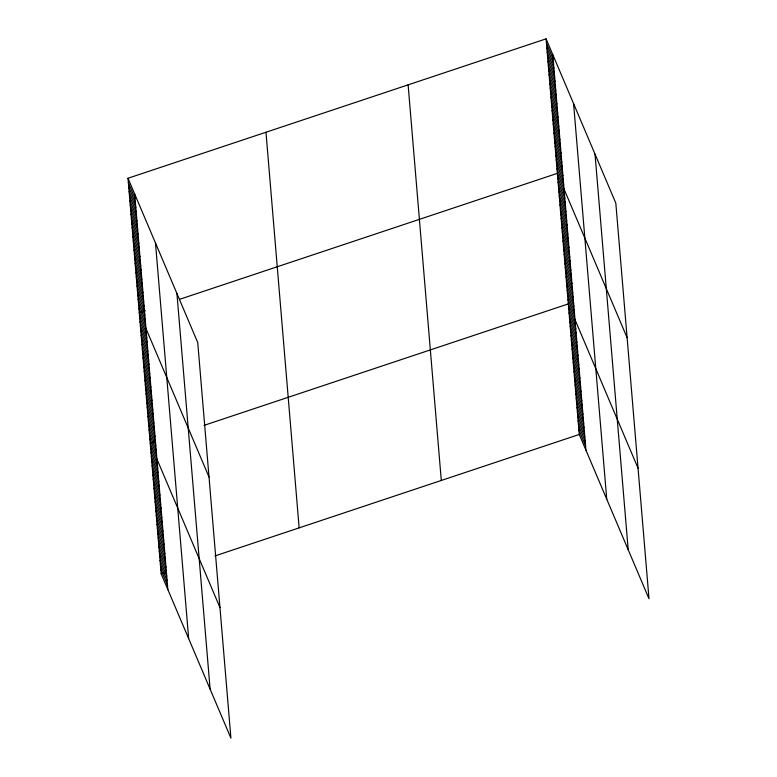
<?xml version="1.0" encoding="UTF-8"?>
<svg xmlns="http://www.w3.org/2000/svg" width="777" height="777" viewBox="0 0 777 777"><rect width="100%" height="100%" fill="white"/><g stroke="black" fill="none" stroke-linecap="round" stroke-linejoin="round"><path stroke-width="1.17" d="M128.001 178.254L197.737 342.54L230.915 738.15L161.179 573.863L128.001 178.254L546.085 38.85L615.821 203.137L648.999 598.746L579.263 434.46L546.085 38.85M145.367 310.732L139.287 312.762L209.023 477.049M179.866 299.232L557.362 173.358L627.097 337.645M155.303 441.618L150.233 443.308L219.969 607.595M204.001 425.378L568.317 303.904L638.053 468.201M161.179 573.863L166.249 572.173M214.947 555.934L579.263 434.46M546.464 43.337L553.146 59.091M546.843 47.815L553.525 63.578M547.212 52.302L553.904 68.055M547.591 56.789L554.283 72.543M547.97 61.266L554.652 77.02M548.339 65.754L555.031 81.507M548.717 70.231L555.409 85.994M549.096 74.718L555.778 90.472M549.475 79.205L556.157 94.959M549.844 83.683L556.536 99.446M550.223 88.17L556.915 103.924M550.602 92.657L557.284 108.411M550.971 97.135L557.663 112.888M551.349 101.622L558.041 117.376M551.728 106.099L558.41 121.863M552.097 110.587L558.789 126.34M552.476 115.074L559.168 130.827M552.855 119.551L559.547 135.315M553.234 124.038L559.916 139.792M553.603 128.526L560.295 144.279M553.982 133.003L560.673 148.757M554.36 137.49L561.043 153.244M554.729 141.968L561.421 157.731M555.108 146.455L561.8 162.208M555.487 150.942L562.169 166.696M555.866 155.419L562.548 171.183M556.235 159.907L562.927 175.66M556.614 164.394L563.306 180.147M556.992 168.871L563.675 184.635M557.74 177.855L564.432 193.619M558.119 182.362L564.811 198.116M558.498 186.859L565.19 202.622M558.877 191.365L565.569 207.119M559.255 195.862L565.938 211.626M559.634 200.369L566.316 216.123M560.003 204.866L566.695 220.629M560.382 209.372L567.074 225.126M560.761 213.869L567.453 229.633M561.14 218.376L567.832 234.13M561.518 222.873L568.21 238.636M561.897 227.379L568.579 243.133M562.276 231.876L568.958 247.64M562.655 236.383L569.337 252.137M563.024 240.88L569.716 256.643M563.403 245.386L570.095 261.14M563.781 249.883L570.473 265.647M564.16 254.39L570.852 270.143M564.539 258.887L571.231 274.65M564.918 263.393L571.6 279.147M565.297 267.89L571.979 283.654M565.666 272.397L572.358 288.15M566.044 276.894L572.736 292.657M566.423 281.4L573.115 297.154M566.802 285.897L573.494 301.661M567.181 290.404L573.873 306.157M567.56 294.901L574.242 310.664M567.938 299.407L574.621 315.161M568.686 308.411L575.378 324.164M569.065 312.908L575.757 328.671M569.444 317.414L576.136 333.168M569.823 321.911L576.515 337.674M570.201 326.418L576.893 342.171M570.58 330.915L577.262 346.678M570.959 335.421L577.641 351.175M571.328 339.918L578.02 355.681M571.707 344.425L578.399 360.178M572.086 348.922L578.778 364.685M572.464 353.428L579.156 369.182M572.843 357.925L579.535 373.688M573.222 362.432L579.904 378.185M573.601 366.929L580.283 382.692M573.98 371.435L580.662 387.189M574.349 375.932L581.041 391.695M574.727 380.439L581.419 396.192M575.106 384.936L581.798 400.699M575.485 389.442L582.177 405.196M575.864 393.939L582.556 409.702M576.243 398.446L582.925 414.199M576.621 402.942L583.304 418.706M576.99 407.449L583.682 423.203M577.369 411.946L584.061 427.709M577.748 416.453L584.44 432.206M578.127 420.959L584.819 436.713M578.506 425.456L585.198 441.21M578.884 429.963L585.567 445.716M128.38 182.731L135.072 198.494M128.759 187.218L135.441 202.972M129.128 191.705L135.82 207.459M129.506 196.183L136.198 211.946M129.885 200.67L136.567 216.424M130.264 205.157L136.946 220.911M130.633 209.635L137.325 225.398M131.012 214.122L137.704 229.875M131.391 218.609L138.073 234.363M131.76 223.086L138.452 238.84M132.139 227.574L138.83 243.327M132.517 232.051L139.2 247.814M132.886 236.538L139.578 252.292M133.265 241.025L139.957 256.779M133.644 245.503L140.336 261.266M134.023 249.99L140.705 265.744M134.392 254.477L141.084 270.231M134.771 258.955L141.463 274.708M135.149 263.442L141.832 279.196M135.519 267.919L142.21 283.683M135.897 272.406L142.589 288.16M136.276 276.894L142.958 292.647M136.655 281.371L143.337 297.135M137.024 285.858L143.716 301.612M137.403 290.345L144.095 306.099M137.782 294.823L144.464 310.586M138.151 299.31L144.843 315.064M138.529 303.788L145.221 319.551M138.908 308.275L145.59 324.028M139.656 317.259L146.348 333.022M140.035 321.765L146.727 337.519M140.414 326.262L147.106 342.026M140.792 330.769L147.484 346.523M141.171 335.266L147.853 351.029M141.55 339.772L148.232 355.526M141.929 344.269L148.611 360.033M142.298 348.776L148.99 364.53M142.677 353.273L149.369 369.036M143.055 357.779L149.747 373.533M143.434 362.276L150.126 378.04M143.813 366.783L150.505 382.537M144.192 371.28L150.874 387.043M144.571 375.786L151.253 391.54M144.949 380.283L151.632 396.047M145.318 384.79L152.01 400.543M145.697 389.287L152.389 405.05M146.076 393.793L152.768 409.547M146.455 398.29L153.147 414.054M146.834 402.797L153.516 418.55M147.212 407.294L153.895 423.057M147.591 411.8L154.273 427.554M147.96 416.297L154.652 432.061M148.339 420.804L155.031 436.557M148.718 425.301L155.41 441.064M149.097 429.807L155.788 445.561M149.475 434.304L156.167 450.068M149.854 438.811L156.536 454.564M150.612 447.814L157.294 463.568M150.981 452.311L157.673 468.075M151.36 456.818L158.052 472.571M151.738 461.315L158.43 477.078M152.117 465.821L158.809 481.575M152.496 470.318L159.178 486.081M152.875 474.825L159.557 490.578M153.254 479.322L159.936 495.085M153.623 483.828L160.315 499.582M154.001 488.325L160.693 504.088M154.38 492.832L161.072 508.585M154.759 497.329L161.451 513.092M155.138 501.835L161.83 517.589M155.517 506.332L162.199 522.095M155.895 510.839L162.578 526.592M156.274 515.336L162.956 531.099M156.643 519.842L163.335 535.596M157.022 524.339L163.714 540.102M157.401 528.846L164.093 544.599M157.78 533.343L164.471 549.106M158.158 537.849L164.841 553.603M158.537 542.346L165.219 558.109M158.916 546.853L165.598 562.606M159.285 551.349L165.977 567.113M159.664 555.856L166.356 571.61M160.043 560.353L166.734 576.116M160.421 564.86L167.113 580.613M160.8 569.356L167.492 585.12M595.017 154.118L628.195 549.737M573.581 103.623L606.75 499.232M552.777 54.604L585.945 450.213M408.119 84.848L441.297 480.458M265.967 132.245L299.145 527.855M176.933 293.521L210.111 689.131M155.497 243.026L188.675 638.636M134.693 194.007L167.861 589.617"/></g></svg>
